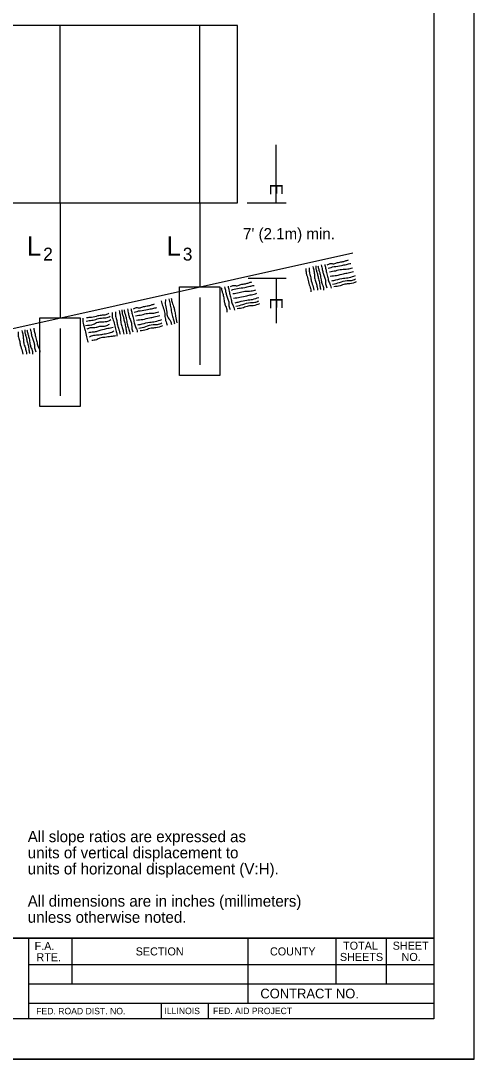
# Model space of a CAD drawing. Extents: x 97748 to 103048, y 77459 to 82153.
# Drawn here: x 99167 to 99448, y 79152 to 79796 of the extents above; entities that cross this region are included whole.
import ezdxf

# ---------------------------------------------------------------- set-up
doc = ezdxf.new("R2010")
doc.units = 0
for name, color, linetype in [('Sheets_50 Reference Boundary', 7, 'Continuous'), ('Sheets_General Details', 7, 'Continuous'), ('Sheets_Printer Plotting Border', 7, 'Continuous')]:
    doc.layers.add(name, color=color, linetype=linetype)

msp = doc.modelspace()

# ---------------------------------------------------------------- linework, layer by layer
at = {"layer": 'Sheets_50 Reference Boundary'}
msp.add_lwpolyline([(97847.68, 80226.7), (99422.68, 80226.7), (99422.68, 79226.71), (97847.68, 79226.71)], close=True, dxfattribs=at)
at = {"layer": 'Sheets_General Details'}
for p, q in [((99447.68, 79151.71), (99447.68, 80251.71)), ((99191.06, 79682.75), (99191.06, 79792.75)), ((99277.56, 79682.75), (99277.56, 79792.75)), ((99325.05, 79682.75), (99325.05, 79718.75)), ((99191.06, 79682.75), (99191.06, 79611.48)), ((99277.56, 79682.75), (99277.56, 79630.71)), ((99307.06, 79682.75), (99331.05, 79682.75)), ((99052.05, 79580.59), (99372.48, 79651.8)), ((99307.62, 79636.05), (99331.05, 79636.05)), ((99325.05, 79636.05), (99325.05, 79608.19)), ((99265.06, 79630.71), (99290.06, 79630.71)), ((99265.06, 79575.71), (99265.06, 79630.71)), ((99290.06, 79630.71), (99290.06, 79575.71)), ((99277.56, 79624.11), (99277.56, 79582.31)), ((99178.56, 79611.48), (99203.56, 79611.48)), ((99178.56, 79556.48), (99178.56, 79611.48)), ((99203.56, 79611.48), (99203.56, 79556.48)), ((99191.06, 79604.88), (99191.06, 79563.08)), ((99290.06, 79575.71), (99265.06, 79575.71)), ((99203.56, 79556.48), (99178.56, 79556.48)), ((97847.68, 79226.71), (99422.68, 79226.71)), ((99171.4, 79226.71), (99171.4, 79176.71)), ((99198.4, 79226.71), (99198.4, 79198.45)), ((99307.4, 79226.71), (99307.4, 79186.45)), ((99362.01, 79226.71), (99362.01, 79198.45)), ((99393.05, 79226.71), (99393.05, 79198.45)), ((99171.4, 79210.45), (99422.68, 79210.45)), ((99171.4, 79198.45), (99422.68, 79198.45)), ((99171.4, 79186.45), (99422.68, 79186.45)), ((99253.76, 79186.45), (99253.76, 79176.71)), ((99282.76, 79186.45), (99282.76, 79176.71)), ((99447.68, 79151.71), (97747.68, 79151.71))]:
    msp.add_line(p, q, dxfattribs=at)
for points in [[(97847.68, 80226.71), (99422.68, 80226.71), (99422.68, 79176.71), (97847.68, 79176.71)], [(99081.06, 79682.75), (99301.06, 79682.75), (99301.06, 79792.75), (99081.06, 79792.75)]]:
    msp.add_lwpolyline(points, close=True, dxfattribs=at)
for points in [[(99343.4, 79642.21), (99343.55, 79639.21), (99344.67, 79635.53), (99345.46, 79631.98), (99346.36, 79628.85), (99346.35, 79627.54)], [(99345.45, 79642.46), (99345.53, 79639.86), (99346.24, 79637.09), (99346.74, 79634.38), (99347.91, 79630.51), (99348.34, 79628.58)], [(99347.7, 79643.26), (99348.39, 79640.59), (99348.66, 79638.03), (99348.88, 79635.66), (99349.69, 79632.92), (99350.34, 79630.44), (99350.65, 79628.59)], [(99349.5, 79643.76), (99349.72, 79641.39), (99350.39, 79639.32), (99350.9, 79637.02), (99351.61, 79634.25), (99352.06, 79631.32), (99352.48, 79629)], [(99350.79, 79643.85), (99351.33, 79641.45), (99351.92, 79639.66), (99352.22, 79638.32), (99352.74, 79635.1), (99353.3, 79633.02), (99354.21, 79630.29), (99354.36, 79628.71)], [(99352.91, 79644.32), (99353.55, 79641.44), (99354.06, 79639.13), (99355, 79636.72), (99355.51, 79634.41), (99355.61, 79632.62), (99356.35, 79630.16)], [(99355.04, 79644.69), (99355.55, 79642.38), (99356.17, 79639.6), (99356.97, 79636.45), (99357.67, 79633.78), (99358.68, 79631.49), (99358.95, 79629.83)], [(99356.61, 79644.43), (99358.47, 79645.15), (99360.71, 79645.05), (99362.97, 79645.75), (99365.78, 79646.27), (99367.87, 79646.84), (99369.75, 79647.45)], [(99357.08, 79642.32), (99360.81, 79643.25), (99365.38, 79643.97), (99368.55, 79644.67), (99371.15, 79645.25)], [(99357.98, 79640.1), (99361.86, 79640.76), (99365.42, 79641.55), (99369.29, 79641.81), (99372.27, 79642.47)], [(99358.48, 79637.39), (99362.4, 79637.86), (99366.63, 79638.8), (99369.52, 79639.44), (99372.95, 79640.3)], [(99359.43, 79634.48), (99362.02, 79635.05), (99366.73, 79636.1), (99370.16, 79636.56), (99374.13, 79637.74)], [(99359.9, 79632.36), (99364.29, 79633.44), (99368.86, 79634.66), (99371.57, 79634.75), (99374.19, 79635.64)], [(99290.89, 79630.26), (99291.42, 79627.86), (99292.02, 79626.08), (99292.32, 79624.73), (99292.83, 79621.52), (99293.39, 79619.43), (99294.3, 79616.7), (99294.45, 79615.13)], [(99293, 79630.73), (99293.64, 79627.85), (99294.15, 79625.54), (99295.09, 79623.13), (99295.61, 79620.83), (99295.7, 79619.03), (99296.45, 79616.58)], [(99295.14, 79631.11), (99295.65, 79628.8), (99296.27, 79626.01), (99297.07, 79622.86), (99297.76, 79620.19), (99298.77, 79617.9), (99299.04, 79616.25)], [(99296.7, 79630.85), (99298.56, 79631.56), (99300.8, 79631.46), (99303.07, 79632.16), (99305.87, 79632.69), (99307.97, 79633.25), (99309.84, 79633.87)], [(99297.17, 79628.73), (99300.9, 79629.67), (99305.48, 79630.38), (99308.65, 79631.08), (99311.24, 79631.66)], [(99298.07, 79626.52), (99301.96, 79627.17), (99305.51, 79627.96), (99309.39, 79628.22), (99312.37, 79628.88)], [(99374.6, 79633.81), (99370.53, 79632.61), (99367.56, 79632.35), (99364.55, 79631.38), (99360.76, 79630.74)], [(99256.33, 79622.88), (99256.29, 79619.45), (99257.17, 79615.01), (99257.58, 79612.27), (99259.51, 79609.48), (99260.08, 79607.38)], [(99258.37, 79623.24), (99259.17, 79620.09), (99259.78, 79616.89), (99260.51, 79613.13), (99261.37, 79610.19), (99261.9, 79607.79)], [(99259.89, 79623.67), (99260.48, 79620.98), (99261.64, 79617.61), (99262.13, 79615.4), (99262.67, 79612.5), (99263.49, 79608.35)], [(99298.57, 79623.81), (99302.5, 79624.27), (99306.73, 79625.21), (99309.61, 79625.85), (99313.05, 79626.72)], [(99299.52, 79620.89), (99302.11, 79621.47), (99306.82, 79622.51), (99310.25, 79622.97), (99314.22, 79624.16)], [(99227.57, 79615.96), (99228.26, 79613.29), (99228.52, 79610.73), (99228.75, 79608.36), (99229.56, 79605.61), (99230.21, 79603.13), (99230.52, 79601.29)], [(99229.37, 79616.46), (99229.59, 79614.09), (99230.26, 79612.02), (99230.77, 79609.72), (99231.48, 79606.95), (99231.93, 79604.02), (99232.35, 79601.69)], [(99230.66, 79616.55), (99231.2, 79614.14), (99231.79, 79612.36), (99232.09, 79611.02), (99232.61, 79607.8), (99233.17, 79605.71), (99234.08, 79602.99), (99234.23, 79601.41)], [(99232.78, 79617.02), (99233.42, 79614.13), (99233.93, 79611.83), (99234.87, 79609.41), (99235.38, 79607.11), (99235.48, 79605.32), (99236.22, 79602.86)], [(99234.91, 79617.39), (99235.42, 79615.08), (99236.04, 79612.3), (99236.84, 79609.14), (99237.54, 79606.48), (99238.55, 79604.18), (99238.82, 79602.53)], [(99236.48, 79617.13), (99238.33, 79617.85), (99240.58, 79617.74), (99242.84, 79618.45), (99245.65, 79618.97), (99247.74, 79619.53), (99249.62, 79620.15)], [(99236.95, 79615.02), (99240.68, 79615.95), (99245.25, 79616.66), (99248.42, 79617.37), (99251.02, 79617.94)], [(99253.68, 79622.09), (99254.64, 79618.68), (99255.77, 79614.99), (99256.15, 79611.45), (99256.95, 79608.3), (99257.44, 79607)], [(99299.99, 79618.78), (99304.39, 79619.85), (99308.96, 79621.07), (99311.66, 79621.17), (99314.28, 79622.05)], [(99314.69, 79620.23), (99310.62, 79619.02), (99307.66, 79618.76), (99304.65, 79617.79), (99300.86, 79617.15)], [(99205.19, 79611.39), (99205.28, 79608.28), (99206.59, 79603.73), (99207.37, 79599.77), (99208.41, 79596.47)], [(99222.5, 79610.19), (99219.72, 79609.07), (99216.54, 79608.87), (99214.38, 79608.59), (99211.62, 79607.37), (99206.85, 79606.62)], [(99207.24, 79609.43), (99209.07, 79609.83), (99212.3, 79610.25), (99215.69, 79611.31), (99219.48, 79611.54), (99221.98, 79612.5)], [(99221.27, 79614.36), (99219.38, 79613.33), (99217.1, 79613.13), (99214.49, 79612.65), (99210.45, 79611.75), (99207.37, 79611.57)], [(99223.26, 79614.9), (99223.42, 79611.91), (99224.54, 79608.23), (99225.33, 79604.67), (99226.23, 79601.55), (99226.22, 79600.23)], [(99225.32, 79615.16), (99225.4, 79612.55), (99226.11, 79609.79), (99226.61, 79607.08), (99227.78, 79603.2), (99228.21, 79601.28)], [(99237.85, 79612.8), (99241.73, 79613.46), (99245.29, 79614.25), (99249.16, 79614.5), (99252.14, 79615.17)], [(99238.35, 79610.09), (99242.27, 79610.56), (99246.5, 79611.5), (99249.39, 79612.14), (99252.82, 79613)], [(99239.3, 79607.17), (99241.89, 79607.75), (99246.6, 79608.8), (99250.03, 79609.25), (99254, 79610.44)], [(99167.34, 79603.58), (99168.03, 79600.91), (99168.3, 79598.35), (99168.52, 79595.98), (99169.33, 79593.23), (99169.98, 79590.75), (99170.3, 79588.91)], [(99169.14, 79604.08), (99169.37, 79601.71), (99170.03, 79599.64), (99170.54, 79597.34), (99171.26, 79594.57), (99171.7, 79591.64), (99172.12, 79589.31)], [(99170.43, 79604.17), (99170.97, 79601.76), (99171.56, 79599.98), (99171.86, 79598.64), (99172.38, 79595.42), (99172.94, 79593.33), (99173.85, 79590.61), (99174, 79589.03)], [(99172.55, 79604.64), (99173.19, 79601.75), (99173.7, 79599.45), (99174.64, 79597.03), (99175.15, 79594.73), (99175.25, 79592.94), (99175.99, 79590.48)], [(99174.68, 79605.01), (99175.2, 79602.7), (99175.82, 79599.92), (99176.62, 79596.76), (99177.31, 79594.1), (99178.32, 79591.8), (99178.59, 79590.15)], [(99207.78, 79604.71), (99210.72, 79605.56), (99213.32, 79605.63), (99215.71, 79606.26), (99219.37, 79606.57), (99221.66, 79607.59)], [(99223.85, 79605.45), (99220.56, 79604.82), (99216.36, 79603.79), (99213.9, 79603.04), (99211.57, 79602.62), (99208.63, 79602.27)], [(99209.18, 79599.77), (99212, 79600.7), (99215.35, 79601.04), (99218.37, 79601.52), (99221.66, 79602.14), (99224.41, 79603.36)], [(99239.77, 79605.06), (99244.16, 79606.14), (99248.73, 79607.35), (99251.43, 79607.45), (99254.06, 79608.33)], [(99254.46, 79606.51), (99250.4, 79605.3), (99247.43, 79605.05), (99244.42, 79604.07), (99240.63, 79603.44)], [(99165.1, 79602.78), (99165.17, 79600.17), (99165.88, 79597.41), (99166.39, 79594.7), (99167.55, 79590.82), (99167.98, 79588.9)], [(99225.41, 79600.25), (99222.56, 79599.92), (99218.84, 79599.4), (99215.73, 79598.91), (99213.53, 79597.92), (99210.7, 79597.49)]]:
    msp.add_spline(points, degree=3, dxfattribs=at)
at = {"layer": 'Sheets_Printer Plotting Border'}
msp.add_lwpolyline([(97747.68, 79151.71), (99447.68, 79151.71), (99447.68, 80251.71), (97747.68, 80251.71)], close=True, dxfattribs=at)

# ---------------------------------------------------------------- texts
at = {"layer": 'Sheets_General Details'}
for p in [(99321.05, 79694.75), (99321.05, 79624.05)]:
    msp.add_text('E', height=8, rotation=270, dxfattribs=at).set_placement(p)
for s, height, p in [("7' (2.1m) min.", 7, (99304.43, 79660.17)), ('L', 12, (99170.45, 79650.04)), ('L', 12, (99256.95, 79650.04)), ('2', 8, (99180.59, 79647.04)), ('3', 8, (99267.09, 79647.04)), ('All slope ratios are expressed as', 7, (99171, 79286.33)), ('units of vertical displacement to', 7, (99171, 79276.33)), ('units of horizonal displacement (V:H).', 7, (99171, 79266.33)), ('All dimensions are in inches (millimeters) ', 7, (99171, 79246.33)), ('unless otherwise noted.', 7, (99171, 79236.33)), ('F.A. ', 5, (99175.26, 79219.46)), ('TOTAL', 4.999, (99366.43, 79219.64)), ('SHEET', 4.999, (99397.16, 79219.64)), ('RTE.', 5, (99176.41, 79212.46)), ('SECTION', 4.999, (99237.9, 79216.08)), ('COUNTY', 4.999, (99321.12, 79216.08)), ('SHEETS', 4.999, (99364.46, 79212.64)), ('NO.', 4.999, (99402.67, 79212.64)), ('CONTRACT NO.      ', 6, (99315.17, 79189.45)), ('FED. ROAD DIST. NO.  ', 4, (99176.23, 79179.58)), ('ILLINOIS', 4, (99255.72, 79179.68)), ('FED. AID PROJECT', 4, (99285.8, 79179.68))]:
    msp.add_text(s, height=height, dxfattribs=at).set_placement(p)

doc.saveas('drawing.dxf')
